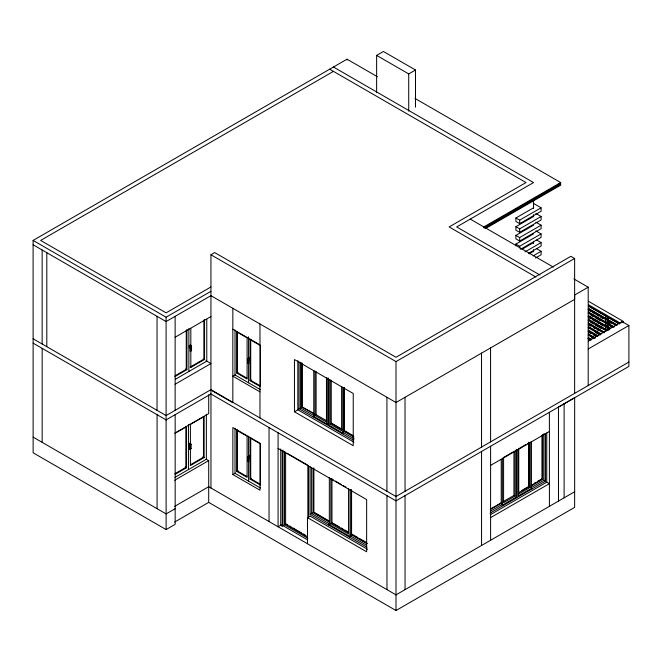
<?xml version="1.0" encoding="UTF-8"?>
<svg xmlns="http://www.w3.org/2000/svg" width="662" height="662" viewBox="0 0 662 662"><rect width="100%" height="100%" fill="white"/><g stroke="black" fill="none" stroke-linecap="round" stroke-linejoin="round"><path stroke-width="0.99" d="M33.1 240.422L33.133 452.8L166.121 529.575L166.088 317.206L33.1 240.422L347.012 59.191L377.414 76.734M175.165 414.693L175.165 524.354L166.121 529.575M174.694 522.02L208.704 502.384L208.704 460.603L206.155 459.138M628.9 362.048L395.975 496.492L210.938 389.661L210.938 390.092L232.834 402.736L232.834 308.31M307.474 543.742L307.474 517.634L310.023 516.161M588.204 385.549L588.204 287.2L573.904 278.95M247.77 358.514L248.895 357.397L249.731 357.877L249.731 359.971L248.904 360.451L248.606 363.446L247.77 362.958L247.77 358.514L248.606 358.994L248.573 382.802M248.606 358.994L249.731 357.877M247.77 456.854L248.895 455.737L249.731 456.226L249.731 458.319L248.904 458.791L248.606 461.786L247.77 461.306L247.77 456.854L248.606 457.343L248.573 481.15M248.606 457.343L249.731 456.226M333.449 71.372L40.639 240.422L166.088 312.853L210.938 286.96M376.628 92.581L376.628 55.393L383.414 51.479L415.504 70.007L415.504 107.186M376.628 55.393L408.719 73.921L415.504 70.007M588.493 340.996L622.115 321.583L628.9 325.497L628.9 366.4L396.008 500.861L210.938 394.014L210.938 254.762L214.703 252.586L396.008 357.265L570.867 256.31L574.633 258.486L574.633 393.377M166.088 317.206L210.938 291.313M175.132 337.223L210.938 316.552M189.299 345.638L190.399 345.01L191.533 346.127L191.533 350.57L190.433 351.208L190.126 348.212L189.299 347.74L189.299 345.638L190.433 346.756L190.433 351.208M190.433 346.756L191.533 346.127M190.126 351.034L191.533 350.57M175.124 375.726L186.254 369.297L186.254 330.23M204.533 359.499L203.879 359.118L190.168 367.038L190.83 367.418L204.533 359.499L204.533 319.407M174.925 376.595L186.916 369.677L186.916 329.585M175.447 379.235L206.776 361.146L206.776 319.258M250.062 339.598L260.447 345.597L260.447 386.716L250.062 380.724L250.062 339.598L250.716 339.217L250.716 380.344L260.24 385.838M175.132 384.217L210.938 363.554L205.998 360.699M247.77 362.958L248.904 363.264M560.689 182.555L483.814 226.934L483.814 227.802L560.689 183.424L560.689 182.555L414.966 98.415M484.708 228.158L560.689 184.293L560.689 185.161L485.602 228.514M236.706 373.012L247.092 379.012L247.092 337.885L236.706 331.885L236.706 373.012L238.022 372.251M235.374 374.725L232.834 376.19L259.967 391.854M210.938 389.661L166.088 415.554L33.1 338.77M166.088 419.898L210.938 394.014M533.224 203.251L541.094 207.794L541.094 211.269L519.67 223.64L515.905 221.464L515.905 217.98L533.555 207.794M515.905 217.98L519.67 220.156L541.094 207.794M535.848 213.462L541.094 216.491L541.094 219.974L519.67 232.345L515.905 230.169L515.905 226.685L533.555 216.491M250.062 380.724L251.378 379.963M515.905 226.685L519.67 228.862L541.094 216.491M535.848 222.167L541.094 225.196L541.094 228.68L519.67 241.042L515.905 238.866L515.905 235.391L533.555 225.196M174.694 433.246L208.704 413.609L208.704 394.709M175.364 433.089L186.502 426.659L186.502 467.777L175.364 474.207M515.905 235.391L519.67 237.567L541.094 225.196M515.905 245.834L515.905 244.088L533.555 233.901M515.905 244.088L519.67 246.264L541.094 233.901L541.094 237.377L520.555 249.235M522.086 249.226L533.555 242.598M188.885 443.747L189.986 443.11L191.119 444.227L191.119 448.679L190.019 449.316L189.713 446.32L188.885 445.84L188.885 443.747L190.019 444.864L190.019 449.316M190.019 444.864L191.119 444.227M525.032 251.874L541.094 242.598L541.094 246.082L528.499 253.356M189.713 449.134L191.119 448.679M529.145 253.852L533.555 251.303M533.059 255.946L541.094 251.303L541.094 254.787L535.558 257.981M236.706 430.234L247.092 436.233L247.092 477.352L236.706 471.352L236.706 430.234L237.36 429.853L237.36 470.972L246.885 476.474M174.71 473.827L185.84 467.397L185.84 426.278M190.615 464.641L203.466 457.227L203.466 417.134M190.416 444.955L190.416 424.4L204.119 416.489L204.119 457.608L190.416 465.518L190.416 448.042M175.033 477.335L206.362 459.254L206.362 414.296M174.694 480.24L208.704 460.603M301.798 362.66L301.798 406.873L314.028 413.502M299.058 362.064L299.058 408.777L301.326 407.469M294.449 411.764L353.235 445.708L353.235 393.485L294.449 359.549L294.449 411.764L298.686 409.315M210.938 254.762L396.008 361.609L574.633 258.486M314.971 371.117L314.971 415.347L316.105 414.693L326.705 420.817M312.994 416.82L314.5 415.943L300.573 407.9L300.573 362.213M247.77 461.306L248.904 461.613M174.694 506.347L208.704 486.719M236.706 471.352L238.022 470.591M232.858 474.555L259.992 490.219L259.992 443.226L232.858 427.561L232.858 474.555L235.407 473.082M175.165 508.689L166.121 513.911L33.133 437.135M299.058 408.777L326.929 424.863L327.682 424.425L313.747 416.381L313.747 370.43M330.131 379.872L330.131 424.102L331.637 423.225L342.237 429.348M328.153 377.845L328.153 425.567L328.906 425.128L342.833 433.171L342.833 387.204M250.062 479.065L260.447 485.064L260.447 443.937L250.062 437.946L250.062 479.065L251.378 478.303M588.204 287.2L574.633 295.037L574.633 299.389L396.008 402.521L210.938 295.666L166.088 321.558L33.1 244.775M342.833 431.434L344.339 430.565L352.978 435.555M342.08 433.61L343.586 432.741L354.244 438.889M623.331 322.799L623.331 321.426L620.36 323.139L588.526 304.76M281.375 524.875L278.081 526.77L278.081 432.783M588.204 348.998L628.9 325.497M280.721 448.985L280.721 525.247L282.227 526.116L283.733 525.247M284.486 451.707L284.486 524.809L285.992 523.94L287.73 524.941M310.114 466.644L310.114 514.366L312.373 513.067M313.126 468.398L313.126 512.628L313.887 512.189L313.887 467.968M328.584 525.032L330.09 524.163M333.499 480L330.843 478.469L330.843 523.725L332.349 522.856M350.057 534.822L351.572 533.953L357.819 537.561M349.304 536.998L351.572 535.69M513.298 451.856L503.583 457.459L503.583 502.715L515.069 496.086L515.069 450.83M519.629 448.199L525.81 444.632M527.573 443.614L529.343 442.597M490.6 465.394L549.386 431.459M521.648 490.55L527.837 486.975M534.259 483.268L535.988 482.267M537.718 481.274L542.037 478.775L542.79 479.214L542.79 434.984M490.219 509.128L501.233 502.772L502.359 503.426M503.335 501.556L513.935 495.433L515.069 496.086M518.495 492.809L529.095 486.686L529.095 442.456M531.181 485.478L542.41 478.998L542.41 434.768M490.592 509.351L501.606 502.988L501.606 504.734L490.285 511.263M531.561 485.701L542.79 479.214M530.221 442.084L530.221 487.34L518.743 493.968L518.743 448.712M531.586 487.422L544.015 480.248L545.521 481.117L545.521 433.395M517.047 449.837L517.047 497.559L516.294 497.121L502.359 505.164L502.359 458.187M518.387 495.912L531.445 488.374L532.207 488.804M490.054 513.141L517.047 497.559M545.521 481.117L518.272 496.848L518.272 449.126M490.633 514.548L546.746 482.151L546.746 433.006M490.6 517.618L549.386 483.674L546.853 482.209M396.008 594.857L574.666 491.742L574.666 397.746L558.455 407.105L558.488 501.117M208.704 502.384L396.008 610.521L574.633 507.39L574.633 491.725M333.449 67.019L533.555 182.555L456.681 226.934L539.919 274.995M329.684 69.196L526.017 182.555L449.142 226.934L535.823 276.981M535.848 230.873L541.094 233.901M536.725 240.074L541.094 242.598M536.725 248.78L541.094 251.303M470.243 219.105L553.349 267.084M588.402 301.26L623.331 321.426M589.039 306.249L607.708 317.032M609.479 318.058L618.366 323.188M588.526 306.125L619.524 324.024M588.402 308.285L617.009 324.802M588.402 308.831L617.009 325.348M588.154 309.394L605.929 319.655M609.479 321.707L615.701 325.307M589.039 310.453L590.818 311.479M592.598 312.505L595.262 314.053M597.041 315.079L598.812 316.105M600.591 317.131L603.256 318.67M609.479 322.262L611.258 323.288M588.402 311.943L614.328 326.912M588.402 312.489L613.434 326.937M588.154 313.052L607.708 324.339M609.479 325.365L613.037 327.417M590.818 315.137L593.483 316.676M595.262 317.702L600.591 320.78M610.372 326.424L612.151 327.45M588.402 315.592L610.753 328.501M588.402 316.146L609.859 328.534M588.154 316.709L605.929 326.97M589.039 317.768L590.818 318.794M592.598 319.82L595.262 321.36M597.041 322.386L598.812 323.412M600.591 324.438L603.256 325.977M588.402 319.25L608.072 330.603M588.402 319.796L607.178 330.636M588.154 320.358L605.929 330.628M590.818 322.452L593.483 323.991M595.262 325.017L601.485 328.609M588.402 322.907L604.497 332.2M588.402 323.453L604.497 332.746M588.154 324.016L603.256 332.738M589.039 325.075L590.818 326.101M593.483 327.64L595.262 328.666M597.041 329.693L598.812 330.719M588.402 326.565L600.922 333.789M588.402 327.111L600.922 334.335M588.154 327.673L600.591 334.856M595.262 332.324L599.706 334.889M588.402 330.214L598.241 335.891M588.402 330.768L597.347 335.924M588.154 331.331L597.041 336.462M589.039 332.39L590.818 333.416M593.483 334.955L595.262 335.982M588.402 333.871L595.56 338.001M588.402 334.418L594.658 338.034M588.154 334.98L594.368 338.572M591.704 337.587L593.483 338.613M588.402 337.529L591.083 339.076M588.402 338.075L591.083 339.623M587.798 338.315L590.992 340.16M490.567 347.889L490.6 441.902M481.522 353.111L481.555 447.123M405.02 397.274L405.053 491.287M530.221 487.34L528.715 486.471L528.715 442.241M549.419 506.322L549.386 412.31M232.834 329.196L259.967 344.861M501.606 504.734L503.112 505.603M248.895 359.491L249.731 359.971M341.857 429.564L331.257 423.448L331.257 380.245M353.467 436.266L343.967 430.78L343.967 387.584M301.798 406.873L314.5 414.205M353.955 436.986L343.586 431.003L343.586 432.741M314.971 415.347L326.457 421.975L326.457 377.754M330.131 424.102L341.609 430.73L341.609 386.5M246.885 378.126L237.36 372.632L237.36 331.505M328.153 425.567L353.624 440.271M353.955 442.208L297.834 409.803L297.834 360.658M260.447 389.653L235.01 374.973L235.01 330.015M185.6 368.916L186.916 369.677M287.085 453.205L307.855 465.196L307.855 517.709M335.27 481.026L341.468 484.601M343.239 485.627L345.895 487.158M278.081 448.447L366.64 499.57L366.64 551.794L307.474 517.634M248.895 457.839L249.731 458.319M33.1 343.123L166.121 419.915M314.773 512.711L329.055 520.953M333.234 523.369L339.432 526.944M341.203 527.97L342.974 528.988M344.745 530.014L348.286 532.058M359.598 538.587L365.846 542.195M329.568 521.689L313.507 512.413L313.507 468.183M348.8 532.786L331.968 523.071L331.968 478.841M367.261 543.444L351.191 534.168L351.191 489.938M313.126 512.628L329.196 521.904M366.88 543.659L350.819 534.383L350.819 536.129L366.64 545.265M330.843 523.725L348.551 533.953L348.551 488.697M329.213 523.65L311.62 513.497L311.62 467.811M260.24 484.179L250.716 478.684L250.716 437.565M310.114 514.366L366.897 547.151M310.114 516.112L367.518 549.245M260.447 488.002L235.01 473.313L235.01 428.364M202.804 456.846L204.119 457.608M289.459 525.942L291.189 526.944M292.918 527.937L301.574 532.935M303.304 533.936L305.033 534.937M307.251 536.65L285.62 524.163L285.62 452.088M185.178 467.016L186.502 467.777M284.486 524.809L307.855 538.305M307.598 539.894L282.98 525.686L282.98 450.119M208.497 486.595L396.033 594.873M617.017 321.202L617.017 322.576M609.644 320.78L609.644 325.803M609.644 327.814L609.644 329.825M608.163 316.61L608.163 329.676M607.79 316.395L607.79 330.462M607.418 319.489L607.418 321.5M607.418 326.532L607.418 328.542M605.937 315.319L605.937 331.405M605.564 315.112L605.564 331.19M564.115 403.845L564.115 497.832M559.183 183.424L559.183 184.293M544.015 433.544L544.015 480.248M542.037 435.579L542.037 478.775M533.555 200.272L533.555 208.505M533.555 214.67L533.555 216.731M533.555 241.415L533.555 243.475M533.555 249.64L533.555 251.701M531.445 441.372L531.445 488.374M519.67 220.156L519.67 223.64M519.67 228.862L519.67 232.345M519.67 237.567L519.67 241.042M519.67 246.264L519.67 248.01M516.294 449.399L516.294 497.121M513.935 452.237L513.935 495.433M501.233 459.585L501.233 502.772M490.6 446.254L490.6 540.242M481.555 451.476L481.555 545.463M408.719 73.921L408.719 111.108M405.053 495.639L405.053 589.635M396.008 361.609L396.008 610.521M386.964 495.639L386.964 589.635M386.931 397.274L386.931 491.27M351.572 489.723L351.572 533.953M350.057 489.566L350.057 536.559L329.337 524.594L329.337 477.6M347.012 59.191L347.012 60.06M344.339 387.369L344.339 430.565M328.906 379.442L328.906 425.128M326.929 378.151L326.929 424.863M316.105 371.498L316.105 414.693M308.608 465.783L308.608 517.858M302.17 363.471L302.17 406.65M282.227 450.549L282.227 526.116M269.037 427.553L269.037 521.548M259.967 323.975L259.967 417.962M248.573 336.826L248.573 358.283M248.573 436.192L248.573 456.623M210.963 394.031L210.963 488.018M203.879 320.052L203.879 359.118M191.227 347.575L191.227 350.397M190.83 328.352L190.83 345.829M190.83 350.968L190.83 367.418M188.869 328.575L188.869 371.481M188.455 424.632L188.455 469.59M175.132 316.337L175.132 410.332M157.043 316.337L157.043 410.332M157.076 414.693L157.076 508.689M46.803 252.694L46.803 346.681M42.178 348.361L42.178 442.357M42.145 249.996L42.145 343.992"/></g></svg>
